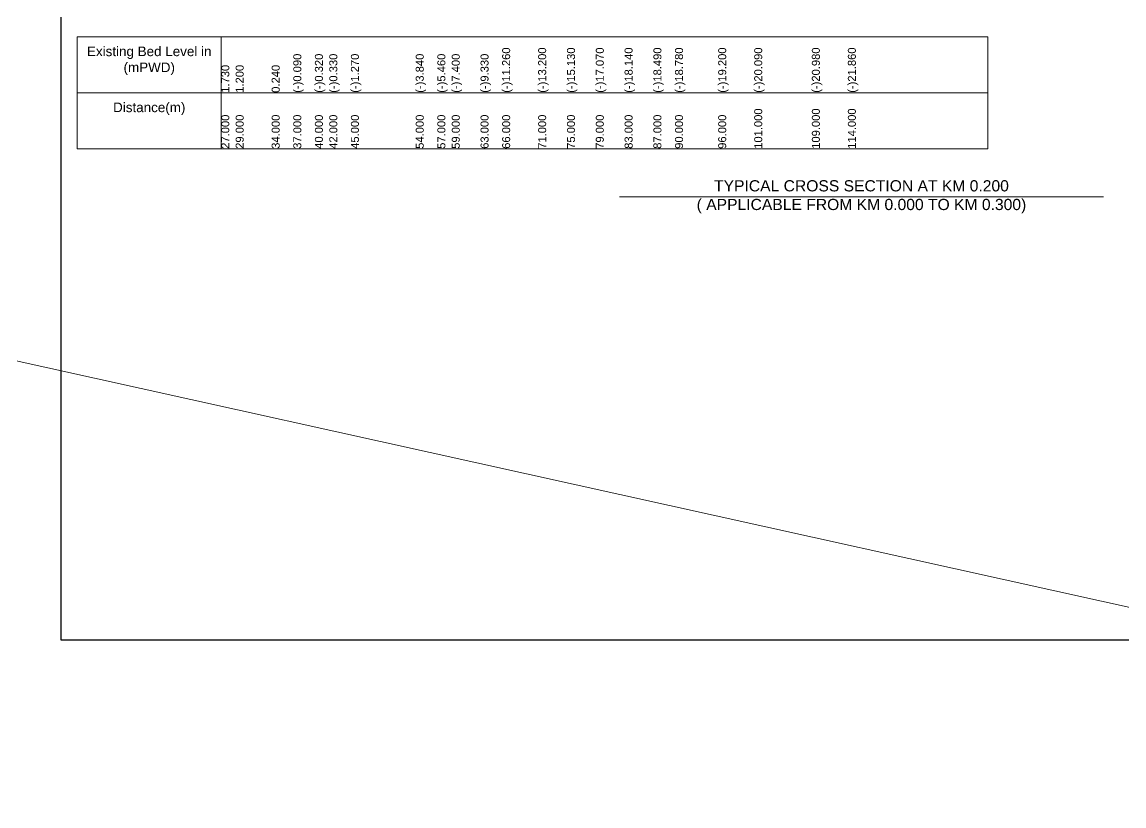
# Model space of a CAD drawing. Header units: inches. Extents: x 66615 to 414904, y -29123 to 90068.
# Drawn here: x 137331 to 144216, y 71630 to 76529 of the extents above; entities that cross this region are included whole.
import ezdxf

# ---------------------------------------------------------------- set-up
doc = ezdxf.new("R2010")
doc.units = ezdxf.units.IN
doc.header["$LTSCALE"] = 7
doc.header["$MEASUREMENT"] = 0
for name, color, linetype, lineweight in [('Cross section Data Border', 7, 'Continuous', 9), ('Cross Section Labels', 7, 'Continuous', 9), ('Long Section Labels', 7, 'Continuous', 9)]:
    doc.layers.add(name, color=color, linetype=linetype, lineweight=lineweight)
doc.styles.get("Standard").update_dxf_attribs({"font": 'arial.ttf'})

msp = doc.modelspace()

# ---------------------------------------------------------------- linework, layer by layer
msp.add_lwpolyline([(137575.75902, 79736.68441), (147575.75902, 79736.68441), (147575.75902, 72665.68441), (137575.75902, 72665.68441)], close=True)
at = {"layer": 'Cross section Data Border'}
msp.add_lwpolyline([(137675.75902, 76436.68441), (143366.35594, 76436.68441), (143366.35594, 75736.68441), (137675.75902, 75736.68441)], close=True, dxfattribs=at)
for points in [[(138575.75902, 76436.68441), (138575.75902, 75736.68441)], [(137675.75902, 76086.68441), (143366.35594, 76086.68441)]]:
    msp.add_lwpolyline(points, dxfattribs=at)
at = {"layer": 'Cross Section Labels'}
msp.add_lwpolyline([(141063.75902, 75436.68441), (142575.75902, 75436.68441), (144087.75902, 75436.68441)], dxfattribs=at)
at = {"layer": 'Long Section Labels'}
msp.add_line((66615.45744, 90067.95473), (414903.83709, 12914.81126), dxfattribs=at)

# ---------------------------------------------------------------- texts
at = {"layer": 'Cross section Data Border', "char_height": 60, "width": 800, "attachment_point": 5}
for s, insert in [('Existing Bed Level in (mPWD)', (138125.75902, 76286.68441)), ('Distance(m)', (138125.75902, 75986.68441))]:
    msp.add_mtext(s, dxfattribs=dict(at, insert=insert))
at = {"layer": 'Cross Section Labels', "insert": (142575.75902, 75436.68441), "char_height": 70, "attachment_point": 5}
msp.add_mtext('TYPICAL CROSS SECTION AT KM 0.200^J( APPLICABLE FROM KM 0.000 TO KM 0.300)', dxfattribs=at)
at = {"layer": 'Long Section Labels', "char_height": 50, "attachment_point": 1, "rotation": 90}
for s, insert in [('(-)11.260', (140330.75902, 76086.68441)), ('(-)13.200', (140555.75902, 76086.68441)), ('(-)15.130', (140735.75902, 76086.68441)), ('(-)17.070', (140915.75902, 76086.68441)), ('(-)18.140', (141095.75902, 76086.68441)), ('(-)18.490', (141275.75902, 76086.68441)), ('(-)18.780', (141410.75902, 76086.68441)), ('(-)19.200', (141680.75902, 76086.68441)), ('(-)20.090', (141905.75902, 76086.68441)), ('(-)20.980', (142265.75902, 76086.68441)), ('(-)21.860', (142490.75902, 76086.68441)), ('(-)0.090', (139025.75902, 76086.68441)), ('(-)0.320', (139160.75902, 76086.68441)), ('(-)0.330', (139250.75902, 76086.68441)), ('(-)1.270', (139385.75902, 76086.68441)), ('(-)3.840', (139790.75902, 76086.68441)), ('(-)5.460', (139925.75902, 76086.68441)), ('(-)7.400', (140015.75902, 76086.68441)), ('(-)9.330', (140195.75902, 76086.68441)), ('1.730', (138575.75902, 76086.68441)), ('1.200', (138665.75902, 76086.68441)), ('0.240', (138890.75902, 76086.68441)), ('27.000', (138575.75902, 75736.68441)), ('29.000', (138665.75902, 75736.68441)), ('34.000', (138890.75902, 75736.68441)), ('37.000', (139025.75902, 75736.68441)), ('40.000', (139160.75902, 75736.68441)), ('42.000', (139250.75902, 75736.68441)), ('45.000', (139385.75902, 75736.68441)), ('54.000', (139790.75902, 75736.68441)), ('57.000', (139925.75902, 75736.68441)), ('59.000', (140015.75902, 75736.68441)), ('63.000', (140195.75902, 75736.68441)), ('66.000', (140330.75902, 75736.68441)), ('71.000', (140555.75902, 75736.68441)), ('75.000', (140735.75902, 75736.68441)), ('79.000', (140915.75902, 75736.68441)), ('83.000', (141095.75902, 75736.68441)), ('87.000', (141275.75902, 75736.68441)), ('90.000', (141410.75902, 75736.68441)), ('96.000', (141680.75902, 75736.68441)), ('101.000', (141905.75902, 75736.68441)), ('109.000', (142265.75902, 75736.68441)), ('114.000', (142490.75902, 75736.68441))]:
    msp.add_mtext(s, dxfattribs=dict(at, insert=insert))

doc.saveas('drawing.dxf')
